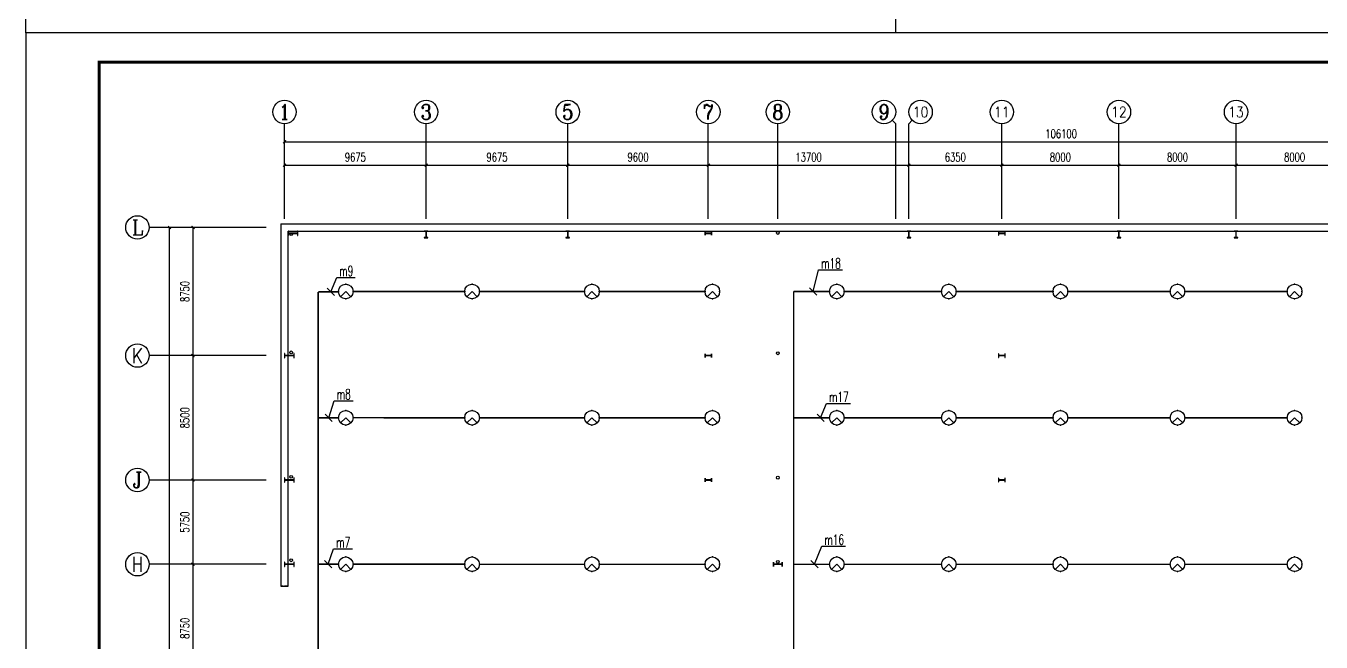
# Model space of a CAD drawing. Extents: x 69728788 to 150676229, y 20327566 to 43663798.
# Drawn here: x 75430225 to 75518701, y 20642363 to 20684441 of the extents above; entities that cross this region are included whole.
import ezdxf
from ezdxf.enums import TextEntityAlignment as Align

# ---------------------------------------------------------------- set-up
doc = ezdxf.new("R2010")
doc.units = 0
doc.header["$LTSCALE"] = 1000
doc.header["$MEASUREMENT"] = 0
doc.linetypes.add('DASH', pattern=[0.35, 0.25, -0.1])
doc.layers.get('0').update_dxf_attribs({"linetype": 'CONTINUOUS'})
doc.layers.get('DEFPOINTS').update_dxf_attribs({"linetype": 'CONTINUOUS'})
for name, color, linetype in [('AXIS', 3, 'CONTINUOUS'), ('AXIS_TEXT', 7, 'CONTINUOUS'), ('DIM-照明', 3, 'CONTINUOUS'), ('EQUIP-照明', 3, 'CONTINUOUS'), ('PUB_TITLE', 4, 'CONTINUOUS'), ('WALL', 6, 'CONTINUOUS'), ('WINDOW', 4, 'CONTINUOUS'), ('WIRE-照明', 1, 'CONTINUOUS'), ('钢柱', 3, 'CONTINUOUS'), ('雨水管', 4, 'CONTINUOUS')]:
    doc.layers.add(name, color=color, linetype=linetype)
doc.styles.add('_TCH_AXIS', font='COMPLEX', dxfattribs={"bigfont": 'GBCBIG'})
doc.styles.add('_TCH_DIM_T3', font='SIMPLEX', dxfattribs={"width": 0.705882, "bigfont": 'GBCBIG'})
doc.styles.add('_TEL_DIM', font='SIMPLEX', dxfattribs={"width": 0.8, "height": 3.5, "bigfont": 'HZTXT'})
doc.styles.add('COMPLEX', font='COMPLEX')
doc.dimstyles.new('_TCH_ARCH&&200', dxfattribs={"dimtxt": 595, "dimasz": 200, "dimexe": 500, "dimexo": 600, "dimgap": 252.5, "dimtad": 1, "dimdec": 0, "dimzin": 0, "dimdsep": 46, "dimtxsty": '_TCH_DIM_T3', "dimblk": 'ARCHTICK', "dimcen": 0.09, "dimclrt": 7, "dimazin": 2, "dimtfac": 1, "dimtdec": 0, "dimtix": 1, "dimtmove": 2, "dimatfit": 3, "dimfxl": 1, "dimtolj": 1, "dimtzin": 0, "dimarcsym": 0})

# ---------------------------------------------------------------- blocks, each defined once
blk = doc.blocks.new('ysg')
at = {"layer": '雨水管'}
for centre in [(75237277, 20670219), (75270523, 20670302), (75237277, 20662147), (75270523, 20662089), (75237277, 20653650), (75270523, 20653589), (75237277, 20647950), (75270523, 20647839)]:
    blk.add_circle(centre, 100, dxfattribs=at)
blk = doc.blocks.new('$equip$00002831')
for q in [(-0.354, -0.354), (0.354, -0.354)]:
    blk.add_line((0, 0), q)
at = {"const_width": 0.04}
blk.add_lwpolyline([(0.5, 0, 1), (-0.5, 0, 1), (0.5, 0, -2.700563)], format="xyb", dxfattribs=at)
blk.add_circle((0, 0), 0.5)
for p in [(-0.5, 0), (0, 0.5), (0.5, 0), (0, -0.5)]:
    blk.add_point(p)
at = {"color": 7, "style": '_TEL_DIM', "flags": 1}
for tag in ['A', 'REMARK']:
    blk.add_attdef(tag, text='', height=0.00002, dxfattribs=at).set_placement((0, 0), align=Align.MIDDLE_CENTER)
blk = doc.blocks.new('_ArchTick')
at = {"color": 0, "linetype": 'ByBlock', "const_width": 0.4}
blk.add_lwpolyline([(-0.5, -0.5), (0.5, 0.5)], dxfattribs=at)
blk = doc.blocks.new('*D40')
at = {"layer": 'AXIS', "color": 0, "lineweight": -2, "transparency": 16777216}
for p, q in [((75446041, 20647679), (75441141, 20647679)), ((75441641, 20638929), (75441641, 20647679)), ((75446041, 20638929), (75441141, 20638929))]:
    blk.add_line(p, q, dxfattribs=at)
at = {"layer": 'DEFPOINTS', "color": 0, "transparency": 16777216}
for p in [(75441641, 20647679), (75446641, 20647679), (75446641, 20638929)]:
    blk.add_point(p, dxfattribs=at)
at = {"layer": 'AXIS', "color": 0, "lineweight": -2, "transparency": 16777216, "xscale": 200, "yscale": 200, "zscale": 200}
for p, rotation in [((75441641, 20647679), 90), ((75441641, 20638929), 270)]:
    blk.add_blockref('_ArchTick', p, dxfattribs=dict(at, rotation=rotation))
at = {"layer": 'AXIS', "color": 7, "transparency": 16777216, "insert": (75441091, 20643304), "char_height": 595, "attachment_point": 5, "rotation": 90, "style": '_TCH_DIM_T3'}
blk.add_mtext('\\A1;8750', dxfattribs=at)
blk = doc.blocks.new('*D41')
at = {"layer": 'AXIS', "color": 0, "lineweight": -2, "transparency": 16777216}
for p, q in [((75446041, 20653429), (75441141, 20653429)), ((75441641, 20647679), (75441641, 20653429)), ((75446041, 20647679), (75441141, 20647679))]:
    blk.add_line(p, q, dxfattribs=at)
at = {"layer": 'DEFPOINTS', "color": 0, "transparency": 16777216}
for p in [(75441641, 20653429), (75446641, 20653429), (75446641, 20647679)]:
    blk.add_point(p, dxfattribs=at)
at = {"layer": 'AXIS', "color": 0, "lineweight": -2, "transparency": 16777216, "xscale": 200, "yscale": 200, "zscale": 200}
for p, rotation in [((75441641, 20653429), 90), ((75441641, 20647679), 270)]:
    blk.add_blockref('_ArchTick', p, dxfattribs=dict(at, rotation=rotation))
at = {"layer": 'AXIS', "color": 7, "transparency": 16777216, "insert": (75441091, 20650554), "char_height": 595, "attachment_point": 5, "rotation": 90, "style": '_TCH_DIM_T3'}
blk.add_mtext('\\A1;5750', dxfattribs=at)
blk = doc.blocks.new('*D42')
at = {"layer": 'AXIS', "color": 0, "lineweight": -2, "transparency": 16777216}
for p, q in [((75446041, 20661929), (75441141, 20661929)), ((75441641, 20653429), (75441641, 20661929)), ((75446041, 20653429), (75441141, 20653429))]:
    blk.add_line(p, q, dxfattribs=at)
at = {"layer": 'DEFPOINTS', "color": 0, "transparency": 16777216}
for p in [(75441641, 20661929), (75446641, 20661929), (75446641, 20653429)]:
    blk.add_point(p, dxfattribs=at)
at = {"layer": 'AXIS', "color": 0, "lineweight": -2, "transparency": 16777216, "xscale": 200, "yscale": 200, "zscale": 200}
for p, rotation in [((75441641, 20661929), 90), ((75441641, 20653429), 270)]:
    blk.add_blockref('_ArchTick', p, dxfattribs=dict(at, rotation=rotation))
at = {"layer": 'AXIS', "color": 7, "transparency": 16777216, "insert": (75441091, 20657679), "char_height": 595, "attachment_point": 5, "rotation": 90, "style": '_TCH_DIM_T3'}
blk.add_mtext('\\A1;8500', dxfattribs=at)
blk = doc.blocks.new('*D43')
at = {"layer": 'AXIS', "color": 0, "lineweight": -2, "transparency": 16777216}
for p, q in [((75446041, 20670679), (75441141, 20670679)), ((75441641, 20661929), (75441641, 20670679)), ((75446041, 20661929), (75441141, 20661929))]:
    blk.add_line(p, q, dxfattribs=at)
at = {"layer": 'DEFPOINTS', "color": 0, "transparency": 16777216}
for p in [(75441641, 20670679), (75446641, 20670679), (75446641, 20661929)]:
    blk.add_point(p, dxfattribs=at)
at = {"layer": 'AXIS', "color": 0, "lineweight": -2, "transparency": 16777216, "xscale": 200, "yscale": 200, "zscale": 200}
for p, rotation in [((75441641, 20670679), 90), ((75441641, 20661929), 270)]:
    blk.add_blockref('_ArchTick', p, dxfattribs=dict(at, rotation=rotation))
at = {"layer": 'AXIS', "color": 7, "transparency": 16777216, "insert": (75441091, 20666304), "char_height": 595, "attachment_point": 5, "rotation": 90, "style": '_TCH_DIM_T3'}
blk.add_mtext('\\A1;8750', dxfattribs=at)
blk = doc.blocks.new('*D44')
at = {"layer": 'AXIS', "color": 0, "lineweight": -2, "transparency": 16777216}
for p, q in [((75446041, 20670679), (75439541, 20670679)), ((75440041, 20578179), (75440041, 20670679)), ((75446041, 20578179), (75439541, 20578179))]:
    blk.add_line(p, q, dxfattribs=at)
at = {"layer": 'DEFPOINTS', "color": 0, "transparency": 16777216}
for p in [(75440041, 20670679), (75446641, 20670679), (75446641, 20578179)]:
    blk.add_point(p, dxfattribs=at)
at = {"layer": 'AXIS', "color": 0, "lineweight": -2, "transparency": 16777216, "xscale": 200, "yscale": 200, "zscale": 200}
for p, rotation in [((75440041, 20670679), 90), ((75440041, 20578179), 270)]:
    blk.add_blockref('_ArchTick', p, dxfattribs=dict(at, rotation=rotation))
at = {"layer": 'AXIS', "color": 7, "transparency": 16777216, "insert": (75439491, 20624429), "char_height": 595, "attachment_point": 5, "rotation": 90, "style": '_TCH_DIM_T3'}
blk.add_mtext('\\A1;92500', dxfattribs=at)
blk = doc.blocks.new('*D45')
at = {"layer": 'AXIS', "color": 0, "lineweight": -2, "transparency": 16777216}
for p, q in [((75447891, 20672029), (75447891, 20675429)), ((75457566, 20672029), (75457566, 20675429)), ((75447891, 20674929), (75457566, 20674929))]:
    blk.add_line(p, q, dxfattribs=at)
at = {"layer": 'DEFPOINTS', "color": 0, "transparency": 16777216}
for p in [(75457566, 20674929), (75447891, 20671429), (75457566, 20671429)]:
    blk.add_point(p, dxfattribs=at)
at = {"layer": 'AXIS', "color": 0, "lineweight": -2, "transparency": 16777216, "xscale": 200, "yscale": 200, "zscale": 200, "rotation": 180}
blk.add_blockref('_ArchTick', (75447891, 20674929), dxfattribs=at)
at = {"layer": 'AXIS', "color": 0, "lineweight": -2, "transparency": 16777216, "xscale": 200, "yscale": 200, "zscale": 200}
blk.add_blockref('_ArchTick', (75457566, 20674929), dxfattribs=at)
at = {"layer": 'AXIS', "color": 7, "transparency": 16777216, "insert": (75452729, 20675479), "char_height": 595, "attachment_point": 5, "style": '_TCH_DIM_T3'}
blk.add_mtext('\\A1;9675', dxfattribs=at)
blk = doc.blocks.new('*D46')
at = {"layer": 'AXIS', "color": 0, "lineweight": -2, "transparency": 16777216}
for p, q in [((75457566, 20672029), (75457566, 20675429)), ((75467241, 20672029), (75467241, 20675429)), ((75457566, 20674929), (75467241, 20674929))]:
    blk.add_line(p, q, dxfattribs=at)
at = {"layer": 'DEFPOINTS', "color": 0, "transparency": 16777216}
for p in [(75467241, 20674929), (75457566, 20671429), (75467241, 20671429)]:
    blk.add_point(p, dxfattribs=at)
at = {"layer": 'AXIS', "color": 0, "lineweight": -2, "transparency": 16777216, "xscale": 200, "yscale": 200, "zscale": 200, "rotation": 180}
blk.add_blockref('_ArchTick', (75457566, 20674929), dxfattribs=at)
at = {"layer": 'AXIS', "color": 0, "lineweight": -2, "transparency": 16777216, "xscale": 200, "yscale": 200, "zscale": 200}
blk.add_blockref('_ArchTick', (75467241, 20674929), dxfattribs=at)
at = {"layer": 'AXIS', "color": 7, "transparency": 16777216, "insert": (75462404, 20675479), "char_height": 595, "attachment_point": 5, "style": '_TCH_DIM_T3'}
blk.add_mtext('\\A1;9675', dxfattribs=at)
blk = doc.blocks.new('*D47')
at = {"layer": 'AXIS', "color": 0, "lineweight": -2, "transparency": 16777216}
for p, q in [((75467241, 20672029), (75467241, 20675429)), ((75476841, 20672029), (75476841, 20675429)), ((75467241, 20674929), (75476841, 20674929))]:
    blk.add_line(p, q, dxfattribs=at)
at = {"layer": 'DEFPOINTS', "color": 0, "transparency": 16777216}
for p in [(75476841, 20674929), (75467241, 20671429), (75476841, 20671429)]:
    blk.add_point(p, dxfattribs=at)
at = {"layer": 'AXIS', "color": 0, "lineweight": -2, "transparency": 16777216, "xscale": 200, "yscale": 200, "zscale": 200, "rotation": 180}
blk.add_blockref('_ArchTick', (75467241, 20674929), dxfattribs=at)
at = {"layer": 'AXIS', "color": 0, "lineweight": -2, "transparency": 16777216, "xscale": 200, "yscale": 200, "zscale": 200}
blk.add_blockref('_ArchTick', (75476841, 20674929), dxfattribs=at)
at = {"layer": 'AXIS', "color": 7, "transparency": 16777216, "insert": (75472041, 20675479), "char_height": 595, "attachment_point": 5, "style": '_TCH_DIM_T3'}
blk.add_mtext('\\A1;9600', dxfattribs=at)
blk = doc.blocks.new('*D48')
at = {"layer": 'AXIS', "color": 0, "lineweight": -2, "transparency": 16777216}
for p, q in [((75476841, 20672029), (75476841, 20675429)), ((75490541, 20672029), (75490541, 20675429)), ((75476841, 20674929), (75490541, 20674929))]:
    blk.add_line(p, q, dxfattribs=at)
at = {"layer": 'DEFPOINTS', "color": 0, "transparency": 16777216}
for p in [(75490541, 20674929), (75476841, 20671429), (75490541, 20671429)]:
    blk.add_point(p, dxfattribs=at)
at = {"layer": 'AXIS', "color": 0, "lineweight": -2, "transparency": 16777216, "xscale": 200, "yscale": 200, "zscale": 200, "rotation": 180}
blk.add_blockref('_ArchTick', (75476841, 20674929), dxfattribs=at)
at = {"layer": 'AXIS', "color": 0, "lineweight": -2, "transparency": 16777216, "xscale": 200, "yscale": 200, "zscale": 200}
blk.add_blockref('_ArchTick', (75490541, 20674929), dxfattribs=at)
at = {"layer": 'AXIS', "color": 7, "transparency": 16777216, "insert": (75483691, 20675479), "char_height": 595, "attachment_point": 5, "style": '_TCH_DIM_T3'}
blk.add_mtext('\\A1;13700', dxfattribs=at)
blk = doc.blocks.new('*D49')
at = {"layer": 'AXIS', "color": 0, "lineweight": -2, "transparency": 16777216}
for p, q in [((75490541, 20672029), (75490541, 20675429)), ((75496891, 20672029), (75496891, 20675429)), ((75490541, 20674929), (75496891, 20674929))]:
    blk.add_line(p, q, dxfattribs=at)
at = {"layer": 'DEFPOINTS', "color": 0, "transparency": 16777216}
for p in [(75496891, 20674929), (75490541, 20671429), (75496891, 20671429)]:
    blk.add_point(p, dxfattribs=at)
at = {"layer": 'AXIS', "color": 0, "lineweight": -2, "transparency": 16777216, "xscale": 200, "yscale": 200, "zscale": 200, "rotation": 180}
blk.add_blockref('_ArchTick', (75490541, 20674929), dxfattribs=at)
at = {"layer": 'AXIS', "color": 0, "lineweight": -2, "transparency": 16777216, "xscale": 200, "yscale": 200, "zscale": 200}
blk.add_blockref('_ArchTick', (75496891, 20674929), dxfattribs=at)
at = {"layer": 'AXIS', "color": 7, "transparency": 16777216, "insert": (75493716, 20675479), "char_height": 595, "attachment_point": 5, "style": '_TCH_DIM_T3'}
blk.add_mtext('\\A1;6350', dxfattribs=at)
blk = doc.blocks.new('*D50')
at = {"layer": 'AXIS', "color": 0, "lineweight": -2, "transparency": 16777216}
for p, q in [((75496891, 20672029), (75496891, 20675429)), ((75504891, 20672029), (75504891, 20675429)), ((75496891, 20674929), (75504891, 20674929))]:
    blk.add_line(p, q, dxfattribs=at)
at = {"layer": 'DEFPOINTS', "color": 0, "transparency": 16777216}
for p in [(75504891, 20674929), (75496891, 20671429), (75504891, 20671429)]:
    blk.add_point(p, dxfattribs=at)
at = {"layer": 'AXIS', "color": 0, "lineweight": -2, "transparency": 16777216, "xscale": 200, "yscale": 200, "zscale": 200, "rotation": 180}
blk.add_blockref('_ArchTick', (75496891, 20674929), dxfattribs=at)
at = {"layer": 'AXIS', "color": 0, "lineweight": -2, "transparency": 16777216, "xscale": 200, "yscale": 200, "zscale": 200}
blk.add_blockref('_ArchTick', (75504891, 20674929), dxfattribs=at)
at = {"layer": 'AXIS', "color": 7, "transparency": 16777216, "insert": (75500891, 20675479), "char_height": 595, "attachment_point": 5, "style": '_TCH_DIM_T3'}
blk.add_mtext('\\A1;8000', dxfattribs=at)
blk = doc.blocks.new('*D51')
at = {"layer": 'AXIS', "color": 0, "lineweight": -2, "transparency": 16777216}
for p, q in [((75504891, 20672029), (75504891, 20675429)), ((75512891, 20672029), (75512891, 20675429)), ((75504891, 20674929), (75512891, 20674929))]:
    blk.add_line(p, q, dxfattribs=at)
at = {"layer": 'DEFPOINTS', "color": 0, "transparency": 16777216}
for p in [(75512891, 20674929), (75504891, 20671429), (75512891, 20671429)]:
    blk.add_point(p, dxfattribs=at)
at = {"layer": 'AXIS', "color": 0, "lineweight": -2, "transparency": 16777216, "xscale": 200, "yscale": 200, "zscale": 200, "rotation": 180}
blk.add_blockref('_ArchTick', (75504891, 20674929), dxfattribs=at)
at = {"layer": 'AXIS', "color": 0, "lineweight": -2, "transparency": 16777216, "xscale": 200, "yscale": 200, "zscale": 200}
blk.add_blockref('_ArchTick', (75512891, 20674929), dxfattribs=at)
at = {"layer": 'AXIS', "color": 7, "transparency": 16777216, "insert": (75508891, 20675479), "char_height": 595, "attachment_point": 5, "style": '_TCH_DIM_T3'}
blk.add_mtext('\\A1;8000', dxfattribs=at)
blk = doc.blocks.new('*D52')
at = {"layer": 'AXIS', "color": 0, "lineweight": -2, "transparency": 16777216}
for p, q in [((75512891, 20672029), (75512891, 20675429)), ((75520891, 20672029), (75520891, 20675429)), ((75512891, 20674929), (75520891, 20674929))]:
    blk.add_line(p, q, dxfattribs=at)
at = {"layer": 'DEFPOINTS', "color": 0, "transparency": 16777216}
for p in [(75520891, 20674929), (75512891, 20671429), (75520891, 20671429)]:
    blk.add_point(p, dxfattribs=at)
at = {"layer": 'AXIS', "color": 0, "lineweight": -2, "transparency": 16777216, "xscale": 200, "yscale": 200, "zscale": 200, "rotation": 180}
blk.add_blockref('_ArchTick', (75512891, 20674929), dxfattribs=at)
at = {"layer": 'AXIS', "color": 0, "lineweight": -2, "transparency": 16777216, "xscale": 200, "yscale": 200, "zscale": 200}
blk.add_blockref('_ArchTick', (75520891, 20674929), dxfattribs=at)
at = {"layer": 'AXIS', "color": 7, "transparency": 16777216, "insert": (75516891, 20675479), "char_height": 595, "attachment_point": 5, "style": '_TCH_DIM_T3'}
blk.add_mtext('\\A1;8000', dxfattribs=at)
blk = doc.blocks.new('*D57')
at = {"layer": 'AXIS', "color": 0, "lineweight": -2, "transparency": 16777216}
for p, q in [((75447891, 20672029), (75447891, 20677029)), ((75553991, 20672029), (75553991, 20677029)), ((75447891, 20676529), (75553991, 20676529))]:
    blk.add_line(p, q, dxfattribs=at)
at = {"layer": 'DEFPOINTS', "color": 0, "transparency": 16777216}
for p in [(75553991, 20676529), (75447891, 20671429), (75553991, 20671429)]:
    blk.add_point(p, dxfattribs=at)
at = {"layer": 'AXIS', "color": 0, "lineweight": -2, "transparency": 16777216, "xscale": 200, "yscale": 200, "zscale": 200, "rotation": 180}
blk.add_blockref('_ArchTick', (75447891, 20676529), dxfattribs=at)
at = {"layer": 'AXIS', "color": 0, "lineweight": -2, "transparency": 16777216, "xscale": 200, "yscale": 200, "zscale": 200}
blk.add_blockref('_ArchTick', (75553991, 20676529), dxfattribs=at)
at = {"layer": 'AXIS', "color": 7, "transparency": 16777216, "insert": (75500941, 20677079), "char_height": 595, "attachment_point": 5, "style": '_TCH_DIM_T3'}
blk.add_mtext('\\A1;106100', dxfattribs=at)
blk = doc.blocks.new('_AXISO')
blk.add_circle((0, 0), 0.5)
at = {"layer": 'AXIS_TEXT', "style": 'COMPLEX', "width": 1.041667}
blk.add_attdef('A', text='', height=0.56, dxfattribs=at).set_placement((-0.25, -0.28), (0.25, -0.28), align=Align.FIT)

msp = doc.modelspace()

# ---------------------------------------------------------------- linework, layer by layer
at = {"layer": 'AXIS'}
for p, q in [((75447891.2, 20671262.3), (75447891.2, 20677762.3)), ((75457566.2, 20671262.3), (75457566.2, 20677762.3)), ((75467241.2, 20671262.3), (75467241.2, 20677762.3)), ((75476840.8, 20671262.3), (75476840.8, 20677762.3)), ((75481590.8, 20671262.3), (75481590.8, 20677762.3)), ((75489406.5, 20677996.6), (75489640.8, 20677762.3)), ((75489640.8, 20671262.3), (75489640.8, 20677762.3)), ((75490775.1, 20677996.6), (75490540.8, 20677762.3)), ((75490540.8, 20671262.3), (75490540.8, 20677762.3)), ((75496891.2, 20671262.3), (75496891.2, 20677762.3)), ((75504891.2, 20671262.3), (75504891.2, 20677762.3)), ((75512891.2, 20671262.3), (75512891.2, 20677762.3)), ((75446641.2, 20670679.3), (75438641.2, 20670679.3)), ((75446641.2, 20661929.3), (75438641.2, 20661929.3)), ((75446641.2, 20653429.3), (75438641.2, 20653429.3)), ((75446641.2, 20647679.3), (75438641.2, 20647679.3))]:
    msp.add_line(p, q, dxfattribs=at)
at = {"layer": 'DIM-照明'}
for p, q in [((75450804.6, 20666526.8), (75451299.6, 20666031.9)), ((75483755.2, 20666551.8), (75484250.2, 20666056.8)), ((75450661.2, 20657928.6), (75451156.2, 20657433.7)), ((75484268.8, 20657926.8), (75484763.7, 20657431.8)), ((75450626.8, 20647928.7), (75451121.8, 20647433.7)), ((75483840.7, 20647926.8), (75484335.7, 20647431.8))]:
    msp.add_line(p, q, dxfattribs=at)
for points in [[(75451052.1, 20666279.4), (75451455.5, 20667258.1)], [(75451455.5, 20667258.1), (75452722.8, 20667258.1)], [(75484002.7, 20666304.3), (75484373.4, 20667775.3)], [(75484373.4, 20667775.3), (75486003.4, 20667775.3)], [(75450908.7, 20657681.2), (75451282.8, 20658839.9)], [(75451282.8, 20658839.9), (75452571.5, 20658839.9)], [(75484516.2, 20657679.3), (75484917.3, 20658658.7)], [(75484917.3, 20658658.7), (75486547.3, 20658658.7)], [(75450874.3, 20647681.2), (75451242.5, 20648731.5)], [(75451242.5, 20648731.5), (75452531.2, 20648731.5)], [(75484088.2, 20647679.3), (75484595.8, 20648909.3)], [(75484595.8, 20648909.3), (75486204.5, 20648909.3)]]:
    msp.add_lwpolyline(points, dxfattribs=at)
at = {"layer": 'PUB_TITLE'}
for points in [[(75430225.1, 20683966.1), (75430225.1, 20725966.1), (75489625.1, 20725966.1), (75489625.1, 20683966.1)], [(75430225.1, 20565166.1), (75598425.1, 20565166.1), (75598425.1, 20683966.1), (75430225.1, 20683966.1)]]:
    msp.add_lwpolyline(points, close=True, dxfattribs=at)
at = {"layer": 'PUB_TITLE', "const_width": 200}
msp.add_lwpolyline([(75435225.1, 20567166.1), (75596425.1, 20567166.1), (75596425.1, 20681966.1), (75435225.1, 20681966.1)], close=True, dxfattribs=at)
at = {"layer": 'WALL'}
for p, q in [((75447641.2, 20670929.3), (75447641.2, 20646179.3)), ((75447641.2, 20670929.3), (75521141.2, 20670929.3)), ((75448141.2, 20646179.3), (75448141.2, 20670429.3)), ((75448141.2, 20670429.3), (75520641.2, 20670429.3)), ((75447641.2, 20646179.3), (75448141.2, 20646179.3))]:
    msp.add_line(p, q, dxfattribs=at)
at = {"layer": 'WINDOW', "linetype": 'DASH'}
msp.add_line((75448141.2, 20646179.3), (75447641.2, 20646179.3), dxfattribs=at)
at = {"layer": 'WIRE-照明', "linetype": 'Continuous', "const_width": 100}
for points in [[(75450193, 20666279.4), (75451579.3, 20666279.4)], [(75450193, 20588929.3), (75450193, 20666279.4)], [(75452578.7, 20666307.1), (75460203.7, 20666304.3)], [(75461203.7, 20666304.3), (75468391.2, 20666304.3)], [(75469391.2, 20666304.3), (75476616, 20666304.3)], [(75482668.7, 20666304.3), (75485115.8, 20666304.3)], [(75482668.7, 20588929.3), (75482668.7, 20666304.3)], [(75486115.8, 20666304.3), (75492766, 20666304.3)], [(75493766, 20666304.3), (75500391.2, 20666304.3)], [(75501391.2, 20666304.3), (75508391.2, 20666304.3)], [(75509391.2, 20666304.3), (75516391.2, 20666304.3)], [(75450213.8, 20657681.2), (75451599.4, 20657681.2)], [(75452578.7, 20657682.1), (75460203.7, 20657679.3)], [(75461203.7, 20657679.3), (75468391.2, 20657679.3)], [(75469391.2, 20657679.3), (75476616, 20657679.3)], [(75482668.7, 20657679.3), (75485115.8, 20657679.3)], [(75486115.8, 20657679.3), (75492766, 20657679.3)], [(75493766, 20657679.3), (75500391.2, 20657679.3)], [(75501391.2, 20657679.3), (75508391.2, 20657679.3)], [(75509391.2, 20657679.3), (75516391.2, 20657679.3)], [(75450210.1, 20647681.2), (75451595.8, 20647681.2)], [(75452578.7, 20647682.1), (75460203.7, 20647679.3)], [(75461203.7, 20647679.3), (75468391.2, 20647679.3)], [(75469391.2, 20647679.3), (75476616, 20647679.3)], [(75482668.7, 20647679.3), (75485115.8, 20647679.3)], [(75486115.8, 20647679.3), (75492766, 20647679.3)], [(75493766, 20647679.3), (75500391.2, 20647679.3)], [(75501391.2, 20647679.3), (75508391.2, 20647679.3)], [(75509391.2, 20647679.3), (75516391.2, 20647679.3)]]:
    msp.add_lwpolyline(points, dxfattribs=at)
at = {"layer": '钢柱'}
for points in [[(75448141.2, 20670429.3), (75448141.2, 20670129.3), (75448153.2, 20670129.3), (75448153.2, 20670275.3), (75448779.2, 20670275.3), (75448779.2, 20670129.3), (75448791.2, 20670129.3), (75448791.2, 20670429.3), (75448779.2, 20670429.3), (75448779.2, 20670283.3), (75448153.2, 20670283.3), (75448153.2, 20670429.3)], [(75457441.2, 20669979.3), (75457691.2, 20669979.3), (75457691.2, 20669991.3), (75457570.2, 20669991.3), (75457570.2, 20670417.3), (75457691.2, 20670417.3), (75457691.2, 20670429.3), (75457441.2, 20670429.3), (75457441.2, 20670417.3), (75457562.2, 20670417.3), (75457562.2, 20669991.3), (75457441.2, 20669991.3)], [(75467116.2, 20669979.3), (75467366.2, 20669979.3), (75467366.2, 20669991.3), (75467245.2, 20669991.3), (75467245.2, 20670417.3), (75467366.2, 20670417.3), (75467366.2, 20670429.3), (75467116.2, 20670429.3), (75467116.2, 20670417.3), (75467237.2, 20670417.3), (75467237.2, 20669991.3), (75467116.2, 20669991.3)], [(75476615.8, 20670404.3), (75476615.8, 20670154.3), (75476625.8, 20670154.3), (75476625.8, 20670275.3), (75477055.8, 20670275.3), (75477055.8, 20670154.3), (75477065.8, 20670154.3), (75477065.8, 20670404.3), (75477055.8, 20670404.3), (75477055.8, 20670283.3), (75476625.8, 20670283.3), (75476625.8, 20670404.3)], [(75490415.8, 20669979.3), (75490665.8, 20669979.3), (75490665.8, 20669991.3), (75490544.8, 20669991.3), (75490544.8, 20670417.3), (75490665.8, 20670417.3), (75490665.8, 20670429.3), (75490415.8, 20670429.3), (75490415.8, 20670417.3), (75490536.8, 20670417.3), (75490536.8, 20669991.3), (75490415.8, 20669991.3)], [(75496666.2, 20670404.3), (75496666.2, 20670154.3), (75496676.2, 20670154.3), (75496676.2, 20670275.3), (75497106.2, 20670275.3), (75497106.2, 20670154.3), (75497116.2, 20670154.3), (75497116.2, 20670404.3), (75497106.2, 20670404.3), (75497106.2, 20670283.3), (75496676.2, 20670283.3), (75496676.2, 20670404.3)], [(75504766.2, 20669979.3), (75505016.2, 20669979.3), (75505016.2, 20669991.3), (75504895.2, 20669991.3), (75504895.2, 20670417.3), (75505016.2, 20670417.3), (75505016.2, 20670429.3), (75504766.2, 20670429.3), (75504766.2, 20670417.3), (75504887.2, 20670417.3), (75504887.2, 20669991.3), (75504766.2, 20669991.3)], [(75512766.2, 20669979.3), (75513016.2, 20669979.3), (75513016.2, 20669991.3), (75512895.2, 20669991.3), (75512895.2, 20670417.3), (75513016.2, 20670417.3), (75513016.2, 20670429.3), (75512766.2, 20670429.3), (75512766.2, 20670417.3), (75512887.2, 20670417.3), (75512887.2, 20669991.3), (75512766.2, 20669991.3)], [(75447891.2, 20662079.3), (75447891.2, 20661779.3), (75447903.2, 20661779.3), (75447903.2, 20661925.3), (75448529.2, 20661925.3), (75448529.2, 20661779.3), (75448541.2, 20661779.3), (75448541.2, 20662079.3), (75448529.2, 20662079.3), (75448529.2, 20661933.3), (75447903.2, 20661933.3), (75447903.2, 20662079.3)], [(75476615.8, 20662054.3), (75476615.8, 20661804.3), (75476625.8, 20661804.3), (75476625.8, 20661925.3), (75477055.8, 20661925.3), (75477055.8, 20661804.3), (75477065.8, 20661804.3), (75477065.8, 20662054.3), (75477055.8, 20662054.3), (75477055.8, 20661933.3), (75476625.8, 20661933.3), (75476625.8, 20662054.3)], [(75496666.2, 20662054.3), (75496666.2, 20661804.3), (75496676.2, 20661804.3), (75496676.2, 20661925.3), (75497106.2, 20661925.3), (75497106.2, 20661804.3), (75497116.2, 20661804.3), (75497116.2, 20662054.3), (75497106.2, 20662054.3), (75497106.2, 20661933.3), (75496676.2, 20661933.3), (75496676.2, 20662054.3)], [(75447891.2, 20653579.3), (75447891.2, 20653279.3), (75447903.2, 20653279.3), (75447903.2, 20653425.3), (75448529.2, 20653425.3), (75448529.2, 20653279.3), (75448541.2, 20653279.3), (75448541.2, 20653579.3), (75448529.2, 20653579.3), (75448529.2, 20653433.3), (75447903.2, 20653433.3), (75447903.2, 20653579.3)], [(75476615.8, 20653554.3), (75476615.8, 20653304.3), (75476625.8, 20653304.3), (75476625.8, 20653425.3), (75477055.8, 20653425.3), (75477055.8, 20653304.3), (75477065.8, 20653304.3), (75477065.8, 20653554.3), (75477055.8, 20653554.3), (75477055.8, 20653433.3), (75476625.8, 20653433.3), (75476625.8, 20653554.3)], [(75496666.2, 20653554.3), (75496666.2, 20653304.3), (75496676.2, 20653304.3), (75496676.2, 20653425.3), (75497106.2, 20653425.3), (75497106.2, 20653304.3), (75497116.2, 20653304.3), (75497116.2, 20653554.3), (75497106.2, 20653554.3), (75497106.2, 20653433.3), (75496676.2, 20653433.3), (75496676.2, 20653554.3)], [(75447891.2, 20647829.3), (75447891.2, 20647529.3), (75447903.2, 20647529.3), (75447903.2, 20647675.3), (75448529.2, 20647675.3), (75448529.2, 20647529.3), (75448541.2, 20647529.3), (75448541.2, 20647829.3), (75448529.2, 20647829.3), (75448529.2, 20647683.3), (75447903.2, 20647683.3), (75447903.2, 20647829.3)], [(75481290.8, 20647829.3), (75481290.8, 20647529.3), (75481302.8, 20647529.3), (75481302.8, 20647675.3), (75481878.8, 20647675.3), (75481878.8, 20647529.3), (75481890.8, 20647529.3), (75481890.8, 20647829.3), (75481878.8, 20647829.3), (75481878.8, 20647683.3), (75481302.8, 20647683.3), (75481302.8, 20647829.3)]]:
    msp.add_lwpolyline(points, close=True, dxfattribs=at)

# ---------------------------------------------------------------- block references
msp.add_blockref('ysg', (211067.7, 0))
at = {"layer": 'AXIS'}
ref = msp.add_blockref('_AXISO', (75447891.2, 20678562.3), dxfattribs=dict(at, xscale=1600, yscale=1600, zscale=1600))
ref.add_attrib('A', '1', dxfattribs={"layer": 'AXIS_TEXT', "height": 1029, "style": '_TCH_AXIS', "width": 1.726397}).set_placement((75447510.5, 20678047.8), (75448271.8, 20678047.8), align=Align.FIT)
ref = msp.add_blockref('_AXISO', (75457566.2, 20678562.3), dxfattribs=dict(at, xscale=1600, yscale=1600, zscale=1600))
ref.add_attrib('A', '3', dxfattribs={"layer": 'AXIS_TEXT', "height": 1033.1, "style": '_TCH_AXIS', "width": 1.097143}).set_placement((75457188.3, 20678045.7), (75457944, 20678045.7), align=Align.FIT)
ref = msp.add_blockref('_AXISO', (75467241.2, 20678562.3), dxfattribs=dict(at, xscale=1600, yscale=1600, zscale=1600))
ref.add_attrib('A', '5', dxfattribs={"layer": 'AXIS_TEXT', "height": 1029, "style": '_TCH_AXIS', "width": 1.109827}).set_placement((75466860.5, 20678047.8), (75467621.8, 20678047.8), align=Align.FIT)
ref = msp.add_blockref('_AXISO', (75476840.8, 20678562.3), dxfattribs=dict(at, xscale=1600, yscale=1600, zscale=1600))
ref.add_attrib('A', '7', dxfattribs={"layer": 'AXIS_TEXT', "height": 1029, "style": '_TCH_AXIS', "width": 1.109827}).set_placement((75476460.1, 20678047.8), (75477221.4, 20678047.8), align=Align.FIT)
ref = msp.add_blockref('_AXISO', (75481590.8, 20678562.3), dxfattribs=dict(at, xscale=1600, yscale=1600, zscale=1600))
ref.add_attrib('A', '8', dxfattribs={"layer": 'AXIS_TEXT', "height": 1033.1, "style": '_TCH_AXIS', "width": 1.097143}).set_placement((75481212.9, 20678045.7), (75481968.6, 20678045.7), align=Align.FIT)
ref = msp.add_blockref('_AXISO', (75488840.8, 20678562.3), dxfattribs=dict(at, xscale=1600, yscale=1600, zscale=1600))
ref.add_attrib('A', '9', dxfattribs={"layer": 'AXIS_TEXT', "height": 1033.1, "style": '_TCH_AXIS', "width": 1.097143}).set_placement((75488462.9, 20678045.7), (75489218.6, 20678045.7), align=Align.FIT)
ref = msp.add_blockref('_AXISO', (75491340.8, 20678562.3), dxfattribs=dict(at, xscale=1600, yscale=1600, zscale=1600))
ref.add_attrib('A', '10', dxfattribs={"layer": 'AXIS_TEXT', "height": 722.35, "style": '_TCH_AXIS', "width": 1.05931}).set_placement((75490812.4, 20678201.1), (75491869.1, 20678201.1), align=Align.FIT)
ref = msp.add_blockref('_AXISO', (75496891.2, 20678562.3), dxfattribs=dict(at, xscale=1600, yscale=1600, zscale=1600))
ref.add_attrib('A', '11', dxfattribs={"layer": 'AXIS_TEXT', "height": 716.69, "style": '_TCH_AXIS', "width": 1.294798}).set_placement((75496360.9, 20678204), (75497421.4, 20678204), align=Align.FIT)
ref = msp.add_blockref('_AXISO', (75504891.2, 20678562.3), dxfattribs=dict(at, xscale=1600, yscale=1600, zscale=1600))
ref.add_attrib('A', '12', dxfattribs={"layer": 'AXIS_TEXT', "height": 716.69, "style": '_TCH_AXIS', "width": 1.071557}).set_placement((75504360.9, 20678204), (75505421.4, 20678204), align=Align.FIT)
ref = msp.add_blockref('_AXISO', (75512891.2, 20678562.3), dxfattribs=dict(at, xscale=1600, yscale=1600, zscale=1600))
ref.add_attrib('A', '13', dxfattribs={"layer": 'AXIS_TEXT', "height": 722.35, "style": '_TCH_AXIS', "width": 1.05931}).set_placement((75512362.8, 20678201.1), (75513419.5, 20678201.1), align=Align.FIT)
ref = msp.add_blockref('_AXISO', (75437841.2, 20670679.3), dxfattribs=dict(at, xscale=1600, yscale=1600, zscale=1600))
ref.add_attrib('A', 'L', dxfattribs={"layer": 'AXIS_TEXT', "height": 1024.7, "style": '_TCH_AXIS', "width": 1.047953}).set_placement((75437457.6, 20670166.9), (75438224.7, 20670166.9), align=Align.FIT)
ref = msp.add_blockref('_AXISO', (75437841.2, 20661929.3), dxfattribs=dict(at, xscale=1600, yscale=1600, zscale=1600))
ref.add_attrib('A', 'K', dxfattribs={"layer": 'AXIS_TEXT', "height": 1024.7, "style": '_TCH_AXIS', "width": 0.827331}).set_placement((75437457.6, 20661416.9), (75438224.7, 20661416.9), align=Align.FIT)
ref = msp.add_blockref('_AXISO', (75437841.2, 20653429.3), dxfattribs=dict(at, xscale=1600, yscale=1600, zscale=1600))
ref.add_attrib('A', 'J', dxfattribs={"layer": 'AXIS_TEXT', "height": 1082.7, "style": '_TCH_AXIS', "width": 1.203762}).set_placement((75437499.8, 20652887.9), (75438182.5, 20652887.9), align=Align.FIT)
ref = msp.add_blockref('_AXISO', (75437841.2, 20647679.3), dxfattribs=dict(at, xscale=1600, yscale=1600, zscale=1600))
ref.add_attrib('A', 'H', dxfattribs={"layer": 'AXIS_TEXT', "height": 1024.7, "style": '_TCH_AXIS', "width": 0.785965}).set_placement((75437457.6, 20647166.9), (75438224.7, 20647166.9), align=Align.FIT)
at = {"layer": 'EQUIP-照明', "xscale": 1000, "yscale": 1000, "zscale": 1000}
for p in [(75452078.7, 20666304.3), (75460703.7, 20666304.3), (75468891.2, 20666304.3), (75477116, 20666304.3), (75485615.8, 20666304.3), (75493266, 20666304.3), (75500891.2, 20666304.3), (75508891.2, 20666304.3), (75516891.2, 20666304.3), (75452078.7, 20657679.3), (75460703.7, 20657679.3), (75468891.2, 20657679.3), (75477116, 20657679.3), (75485615.8, 20657679.3), (75493266, 20657679.3), (75500891.2, 20657679.3), (75508891.2, 20657679.3), (75516891.2, 20657679.3), (75452078.7, 20647679.3), (75460703.7, 20647679.3), (75468891.2, 20647679.3), (75477116, 20647679.3), (75485615.8, 20647679.3), (75493266, 20647679.3), (75500891.2, 20647679.3), (75508891.2, 20647679.3), (75516891.2, 20647679.3)]:
    msp.add_blockref('$equip$00002831', p, dxfattribs=at)

# ---------------------------------------------------------------- texts
at = {"layer": 'DIM-照明', "color": 7, "style": '_TEL_DIM', "width": 0.64}
for s, p in [('m9', (75451630.5, 20667358.1)), ('m18', (75484548.4, 20667875.3)), ('m8', (75451457.8, 20658939.9)), ('m17', (75485092.3, 20658758.7)), ('m7', (75451417.5, 20648831.5)), ('m16', (75484770.8, 20649009.3))]:
    msp.add_text(s, height=700, dxfattribs=at).set_placement(p)

# ---------------------------------------------------------------- dimensions: what is measured, and where the dimension line sits
at = {"layer": 'AXIS'}
for p1, p2, distance, picture, middle in [((75447891.2, 20671429.3), (75553991.2, 20671429.3), 5100, '*D57', (75500941.2, 20677079.3)), ((75447891.2, 20671429.3), (75457566.2, 20671429.3), 3500, '*D45', (75452728.7, 20675479.3)), ((75457566.2, 20671429.3), (75467241.2, 20671429.3), 3500, '*D46', (75462403.7, 20675479.3)), ((75467241.2, 20671429.3), (75476840.8, 20671429.3), 3500, '*D47', (75472041, 20675479.3)), ((75476840.8, 20671429.3), (75490540.8, 20671429.3), 3500, '*D48', (75483690.8, 20675479.3)), ((75490540.8, 20671429.3), (75496891.2, 20671429.3), 3500, '*D49', (75493716, 20675479.3)), ((75496891.2, 20671429.3), (75504891.2, 20671429.3), 3500, '*D50', (75500891.2, 20675479.3)), ((75504891.2, 20671429.3), (75512891.2, 20671429.3), 3500, '*D51', (75508891.2, 20675479.3)), ((75512891.2, 20671429.3), (75520891.2, 20671429.3), 3500, '*D52', (75516891.2, 20675479.3)), ((75446641.2, 20578179.3), (75446641.2, 20670679.3), 6600, '*D44', (75439491.2, 20624429.3)), ((75446641.2, 20661929.3), (75446641.2, 20670679.3), 5000, '*D43', (75441091.2, 20666304.3)), ((75446641.2, 20653429.3), (75446641.2, 20661929.3), 5000, '*D42', (75441091.2, 20657679.3)), ((75446641.2, 20647679.3), (75446641.2, 20653429.3), 5000, '*D41', (75441091.2, 20650554.3)), ((75446641.2, 20638929.3), (75446641.2, 20647679.3), 5000, '*D40', (75441091.2, 20643304.3))]:
    dim = msp.add_aligned_dim(p1=p1, p2=p2, distance=distance, dimstyle='_TCH_ARCH&&200', dxfattribs=at)
    dim.commit()
    dim.dimension.update_dxf_attribs({"geometry": picture, "text_midpoint": middle})

doc.saveas('drawing.dxf')
